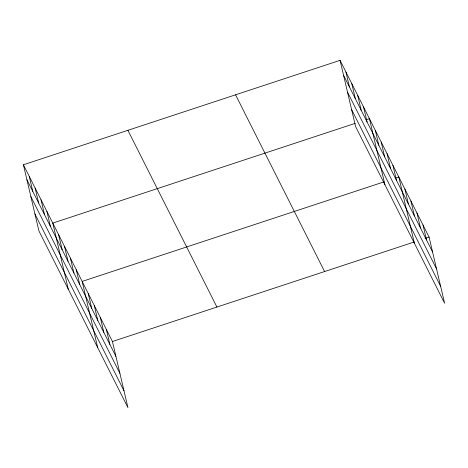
<?xml version="1.0" encoding="UTF-8"?>
<svg xmlns="http://www.w3.org/2000/svg" width="468" height="468" viewBox="0 0 468 468"><rect width="100%" height="100%" fill="white"/><g stroke="black" fill="none" stroke-linecap="round" stroke-linejoin="round"><path stroke-width="0.7" d="M23.4 164.771L112.431 341.511L127.945 407.657L38.914 230.917L23.4 164.771L340.055 60.343L429.086 237.083L444.6 303.229L355.569 126.489L340.055 60.343M355.276 123.336L52.779 223.096L68.293 289.242M366.064 119.779L369.433 118.667L384.948 184.813M383.982 181.882L82.157 281.42L97.672 347.566M395.442 178.103L398.818 176.992L414.332 243.138M112.431 341.511L414.256 241.974M425.043 238.417L429.086 237.083M343.559 75.272L432.59 252.012M347.525 92.173L436.55 268.913M351.608 109.588L440.634 286.328M235.562 94.805L324.587 271.545M127.899 130.309L216.924 307.049M26.904 179.706L115.929 356.446M30.865 196.601L119.896 373.347M34.948 214.016L123.979 390.757M423.031 225.067L426.535 239.996M416.976 213.045L420.48 227.98M410.922 201.029L414.426 215.959M404.873 189.008L408.371 203.943M392.939 165.327L396.443 180.256M387.065 153.662L390.564 168.591M381.186 141.997L384.69 156.926M375.313 130.332L378.817 145.261M363.56 107.002L367.064 121.932M357.687 95.337L361.185 110.267M351.807 83.673L355.311 98.602M345.934 72.008L349.432 86.937M106.376 329.495L109.881 344.425M100.322 317.48L103.826 332.409M94.267 305.458L97.771 320.387M88.212 293.442L91.716 308.371M76.284 269.755L79.788 284.69M70.411 258.09L73.909 273.025M64.531 246.425L68.035 261.36M58.658 234.76L62.156 249.696M46.905 211.431L50.404 226.366M41.026 199.766L44.53 214.701M35.153 188.101L38.657 203.036M29.273 176.436L32.778 191.371"/></g></svg>
